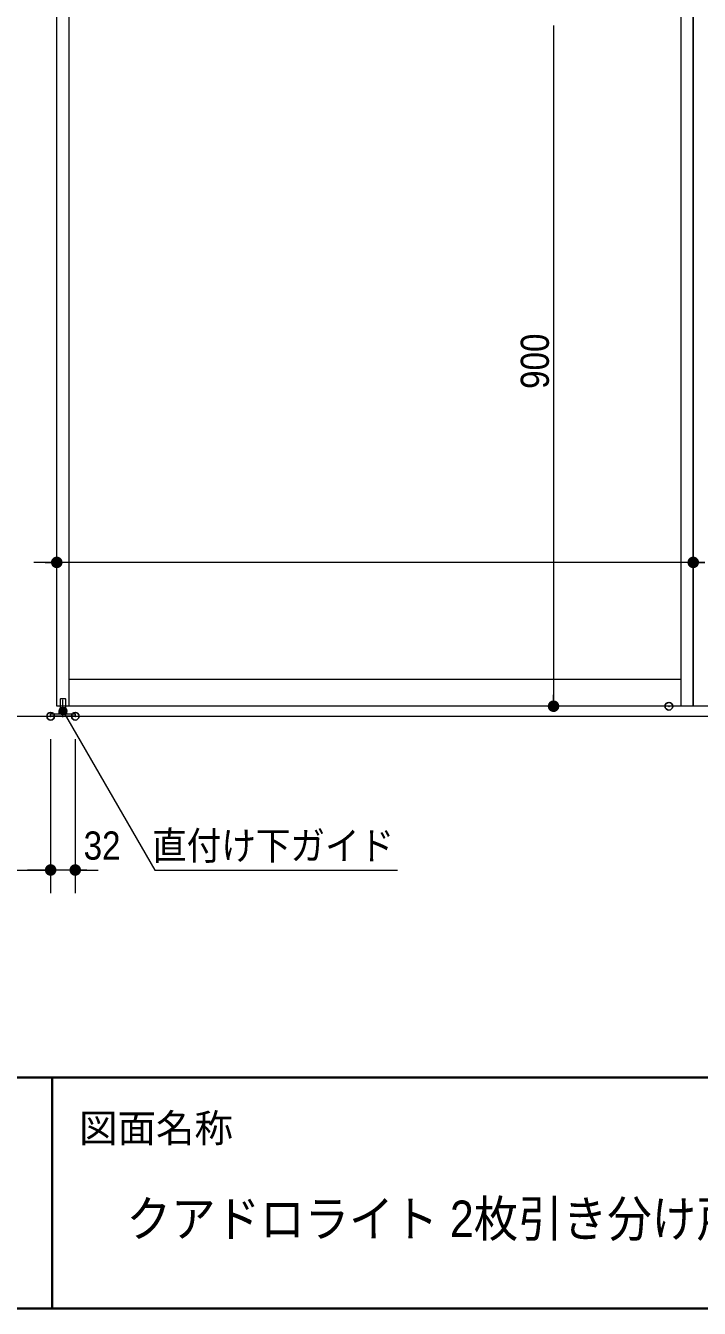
# Model space of a CAD drawing. Units: millimetres, scale not verified. Extents: x -6062 to 6062, y -3045 to 3045.
# Drawn here: x -3972 to -3096, y -2770 to -1102 of the extents above; entities that cross this region are included whole.
import ezdxf
from ezdxf.enums import TextEntityAlignment as Align

# ---------------------------------------------------------------- set-up
doc = ezdxf.new("R2010")
doc.units = ezdxf.units.MM
doc.header["$LTSCALE"] = 20
doc.header["$PDMODE"] = 32
doc.header["$PDSIZE"] = 10
doc.linetypes.add('USER2', pattern=[2.91, 1.76, -0.4, 0.35, -0.4])
for name, color, linetype, lineweight in [('0-0_2寸法-3', 7, 'Continuous', 15), ('0-1_2寸法-1', 7, 'Continuous', 15), ('0-2_0', 7, 'Continuous', 25), ('0-4_2寸法-2', 7, 'Continuous', 15), ('0-5_1図面枠', 7, 'Continuous', 15), ('0-6_3一般', 7, 'Continuous', 15)]:
    doc.layers.add(name, color=color, linetype=linetype, lineweight=lineweight)
doc.layers.add('0-3_Defpoints', color=7, linetype='Continuous')
doc.styles.add('ＭＳ Ｐゴシック', font='')
doc.styles.get('ＭＳ Ｐゴシック').set_extended_font_data('MS PGothic')

# ---------------------------------------------------------------- blocks, each defined once
blk = doc.blocks.new('_Dot')
at = {"layer": '0-2_0'}
blk.add_line((-10, 0), (-20, 0), dxfattribs=at)
for points in [[(0, 0), (-10, 0), (-9.92, 1.25)], [(0, 0), (-9.92, -1.25), (-10, 0)], [(0, 0), (-9.92, 1.25), (-9.69, 2.49)], [(0, 0), (-9.69, -2.49), (-9.92, -1.25)], [(0, 0), (-9.69, 2.49), (-9.3, 3.68)], [(0, 0), (-9.3, -3.68), (-9.69, -2.49)], [(0, 0), (-9.3, 3.68), (-8.76, 4.82)], [(0, 0), (-8.76, -4.82), (-9.3, -3.68)], [(0, 0), (-8.76, 4.82), (-8.09, 5.88)], [(0, 0), (-8.09, -5.88), (-8.76, -4.82)], [(0, 0), (-8.09, 5.88), (-7.29, 6.85)], [(0, 0), (-7.29, -6.85), (-8.09, -5.88)], [(0, 0), (-7.29, 6.85), (-6.37, 7.71)], [(0, 0), (-6.37, -7.71), (-7.29, -6.85)], [(0, 0), (-6.37, 7.71), (-5.36, 8.44)], [(0, 0), (-5.36, -8.44), (-6.37, -7.71)], [(0, 0), (-5.36, 8.44), (-4.26, 9.05)], [(0, 0), (-4.26, -9.05), (-5.36, -8.44)], [(0, 0), (-4.26, 9.05), (-3.09, 9.51)], [(0, 0), (-3.09, -9.51), (-4.26, -9.05)], [(0, 0), (-3.09, 9.51), (-1.87, 9.82)], [(0, 0), (-1.87, -9.82), (-3.09, -9.51)], [(0, 0), (-1.87, 9.82), (-0.63, 9.98)], [(0, 0), (-0.63, -9.98), (-1.87, -9.82)], [(0, 0), (-0.63, 9.98), (0.63, 9.98)], [(0, 0), (0.63, -9.98), (-0.63, -9.98)], [(0, 0), (0.63, 9.98), (1.87, 9.82)], [(0, 0), (1.87, 9.82), (3.09, 9.51)], [(0, 0), (3.09, 9.51), (4.26, 9.05)], [(0, 0), (4.26, 9.05), (5.36, 8.44)], [(0, 0), (5.36, 8.44), (6.37, 7.71)], [(0, 0), (6.37, 7.71), (7.29, 6.85)], [(0, 0), (7.29, 6.85), (8.09, 5.88)], [(0, 0), (8.09, 5.88), (8.76, 4.82)], [(0, 0), (8.76, 4.82), (9.3, 3.68)], [(0, 0), (9.3, 3.68), (9.69, 2.49)], [(0, 0), (9.69, 2.49), (9.92, 1.25)], [(0, 0), (9.92, 1.25), (10, 0)], [(0, 0), (1.87, -9.82), (0.63, -9.98)], [(0, 0), (3.09, -9.51), (1.87, -9.82)], [(0, 0), (4.26, -9.05), (3.09, -9.51)], [(0, 0), (5.36, -8.44), (4.26, -9.05)], [(0, 0), (6.37, -7.71), (5.36, -8.44)], [(0, 0), (7.29, -6.85), (6.37, -7.71)], [(0, 0), (8.09, -5.88), (7.29, -6.85)], [(0, 0), (8.76, -4.82), (8.09, -5.88)], [(0, 0), (9.3, -3.68), (8.76, -4.82)], [(0, 0), (9.69, -2.49), (9.3, -3.68)], [(0, 0), (9.92, -1.25), (9.69, -2.49)], [(0, 0), (10, 0), (9.92, -1.25)]]:
    blk.add_solid(points, dxfattribs=at)
blk = doc.blocks.new('グループ-3')
at = {"layer": '0-5_1図面枠', "lineweight": 35}
for p, q in [((-80000, -49400), (80000, -49400)), ((-43000, -49400), (-43000, -55400))]:
    blk.add_line(p, q, dxfattribs=at)
blk.add_lwpolyline([(-80000, 55400), (80000, 55400), (80000, -55400), (-80000, -55400)], close=True, dxfattribs=at)
blk = doc.blocks.new('図面枠')
at = {"layer": '0-5_1図面枠'}
blk.add_blockref('グループ-3', (0, 0), dxfattribs=at)
at = {"layer": '0-5_1図面枠', "style": 'ＭＳ Ｐゴシック'}
blk.add_text('図面名称', height=733.7, dxfattribs=at).set_placement((-42300.1, -51299.8), align=Align.BOTTOM_LEFT)
blk = doc.blocks.new('グループ-16')
at = {"layer": '0-6_3一般'}
for p, q in [((-42880, -39740), (-42880, 7230)), ((-42560, -39740), (-42560, 7230)), ((-26640, 7230), (-26640, -39740)), ((-26320, 7230), (-26320, -39740)), ((-26320, -39740), (-26320, 7230)), ((-42560, -39040), (-26640, -39040)), ((-42795, -39560), (-42795, -39800)), ((-42655, -39550), (-42785, -39550)), ((-42645, -39800), (-42645, -39560)), ((-60816.5, -40000), (8343.5, -40000)), ((-43040, -40000), (-43040, -39942)), ((-42400, -40000), (-43040, -40000)), ((-26320, -39740), (-42880, -39740)), ((-42820, -39922), (-42820, -39862)), ((-42620, -39922), (-42820, -39922)), ((-42820, -39922), (-42820, -39942)), ((-42620, -39922), (-42820, -39922)), ((-42795, -39800), (-42645, -39800)), ((-42646, -39800), (-42794, -39800)), ((-42794, -39800), (-42794, -39862)), ((-42680, -39862), (-42620, -39862)), ((-42646, -39800), (-42646, -39862)), ((-42620, -39922), (-42620, -39862)), ((-42620, -39942), (-42400, -39942)), ((-42400, -39942), (-42400, -40000)), ((-9760, -39740), (-26320, -39740))]:
    blk.add_line(p, q, dxfattribs=at)
at = {"layer": '0-6_3一般', "linetype": 'USER2'}
blk.add_line((-42720, -40027.8), (-42720, -39520), dxfattribs=at)
at = {"layer": '0-6_3一般'}
for points in [[(-43040, -39942), (-42620, -39942), (-42620, -39922)], [(-42820, -39862), (-42760, -39862), (-42680, -39862)]]:
    blk.add_lwpolyline(points, dxfattribs=at)
for centre, start, end in [((-42785, -39560), 90, 180), ((-42655, -39560), 0, 90)]:
    blk.add_arc(centre, 10, start, end, dxfattribs=at)

msp = doc.modelspace()

# ---------------------------------------------------------------- hatches: boundary and pattern name
at = {"layer": '0-0_2寸法-3'}
msp.add_hatch(color=256, dxfattribs=at).paths.add_polyline_path([(-3918.49, -1993.1, 1), (-3928.51, -1993.1, 1)])

# ---------------------------------------------------------------- linework, layer by layer
msp.add_lwpolyline([(-3923.5, -1993.1), (-3804.05, -2200), (-3488.03, -2200)], dxfattribs=at)
msp.add_circle((-3923.5, -1993.1), 5.01, dxfattribs=at)
at = {"layer": '0-1_2寸法-1'}
for p, q in [((-3285.2, -1102.01), (-3285.2, -1971.99)), ((-3165.2, -1987), (-3315.2, -1987)), ((-3939.5, -2030), (-3939.5, -2230)), ((-4728.49, -2200), (-3954.51, -2200))]:
    msp.add_line(p, q, dxfattribs=at)
at = {"layer": '0-3_Defpoints'}
for p in [(-3931.5, -1800), (-3103.5, -1800), (-3285.2, -1987), (-3135.2, -1987), (-3939.5, -2000), (-3939.5, -2000), (-3907.5, -2000), (-3939.5, -2200), (-3939.5, -2200)]:
    msp.add_point(p, dxfattribs=at)
at = {"layer": '0-4_2寸法-2'}
for p, q in [((-3931.5, -1770), (-3931.3, -1770)), ((-3103.5, -1770), (-3103.3, -1770)), ((-3946.51, -1800), (-3961.51, -1800)), ((-3103.5, -1800), (-3931.5, -1800)), ((-3939.5, -2030), (-3939.5, -2230)), ((-3907.5, -2030), (-3907.5, -2230)), ((-3954.51, -2200), (-3969.51, -2200)), ((-3907.5, -2200), (-3939.5, -2200)), ((-3892.49, -2200), (-3877.49, -2200))]:
    msp.add_line(p, q, dxfattribs=at)

# ---------------------------------------------------------------- block references
at = {"layer": '0-1_2寸法-1', "xscale": 0.7503418, "yscale": 0.7503418, "rotation": 270}
msp.add_blockref('_Dot', (-3285.2, -1987), dxfattribs=at)
at = {"layer": '0-1_2寸法-1', "xscale": 0.7503418, "yscale": 0.7503418}
msp.add_blockref('_Dot', (-3939.5, -2200), dxfattribs=at)
at = {"layer": '0-4_2寸法-2', "xscale": 0.7503418, "yscale": 0.7503418}
for p in [(-3931.5, -1800), (-3939.5, -2200)]:
    msp.add_blockref('_Dot', p, dxfattribs=at)
at = {"layer": '0-4_2寸法-2', "xscale": 0.7503418, "yscale": 0.7503418, "rotation": 180}
for p in [(-3103.5, -1800), (-3907.5, -2200)]:
    msp.add_blockref('_Dot', p, dxfattribs=at)
at = {"layer": '0-5_1図面枠', "xscale": 0.05, "yscale": 0.05}
msp.add_blockref('図面枠', (-1787.5, 0), dxfattribs=at)
at = {"layer": '0-6_3一般', "xscale": 0.05, "yscale": 0.05}
msp.add_blockref('グループ-16', (-1787.5, 0), dxfattribs=at)

# ---------------------------------------------------------------- texts
at = {"layer": '0-0_2寸法-3', "style": 'ＭＳ Ｐゴシック', "width": 0.9}
msp.add_text('直付け下ガイド', height=36.66, dxfattribs=at).set_placement((-3807.5, -2197.62), align=Align.BOTTOM_LEFT)
at = {"layer": '0-1_2寸法-1', "style": 'ＭＳ Ｐゴシック', "width": 0.9}
msp.add_text('900', height=36.66, rotation=90, dxfattribs=at).set_placement((-3280.24, -1574.38), align=Align.BOTTOM_LEFT)
at = {"layer": '0-4_2寸法-2', "style": 'ＭＳ Ｐゴシック', "width": 0.9}
msp.add_text('32', height=36.66, dxfattribs=at).set_placement((-3896.59, -2197.52), align=Align.BOTTOM_LEFT)
at = {"layer": '0-5_1図面枠', "style": 'ＭＳ Ｐゴシック', "width": 0.9}
msp.add_text('クアドロライト 2枚引き分け戸 特寸', height=47.17, dxfattribs=at).set_placement((-3840.72, -2691.18), align=Align.BOTTOM_LEFT)

doc.saveas('drawing.dxf')
